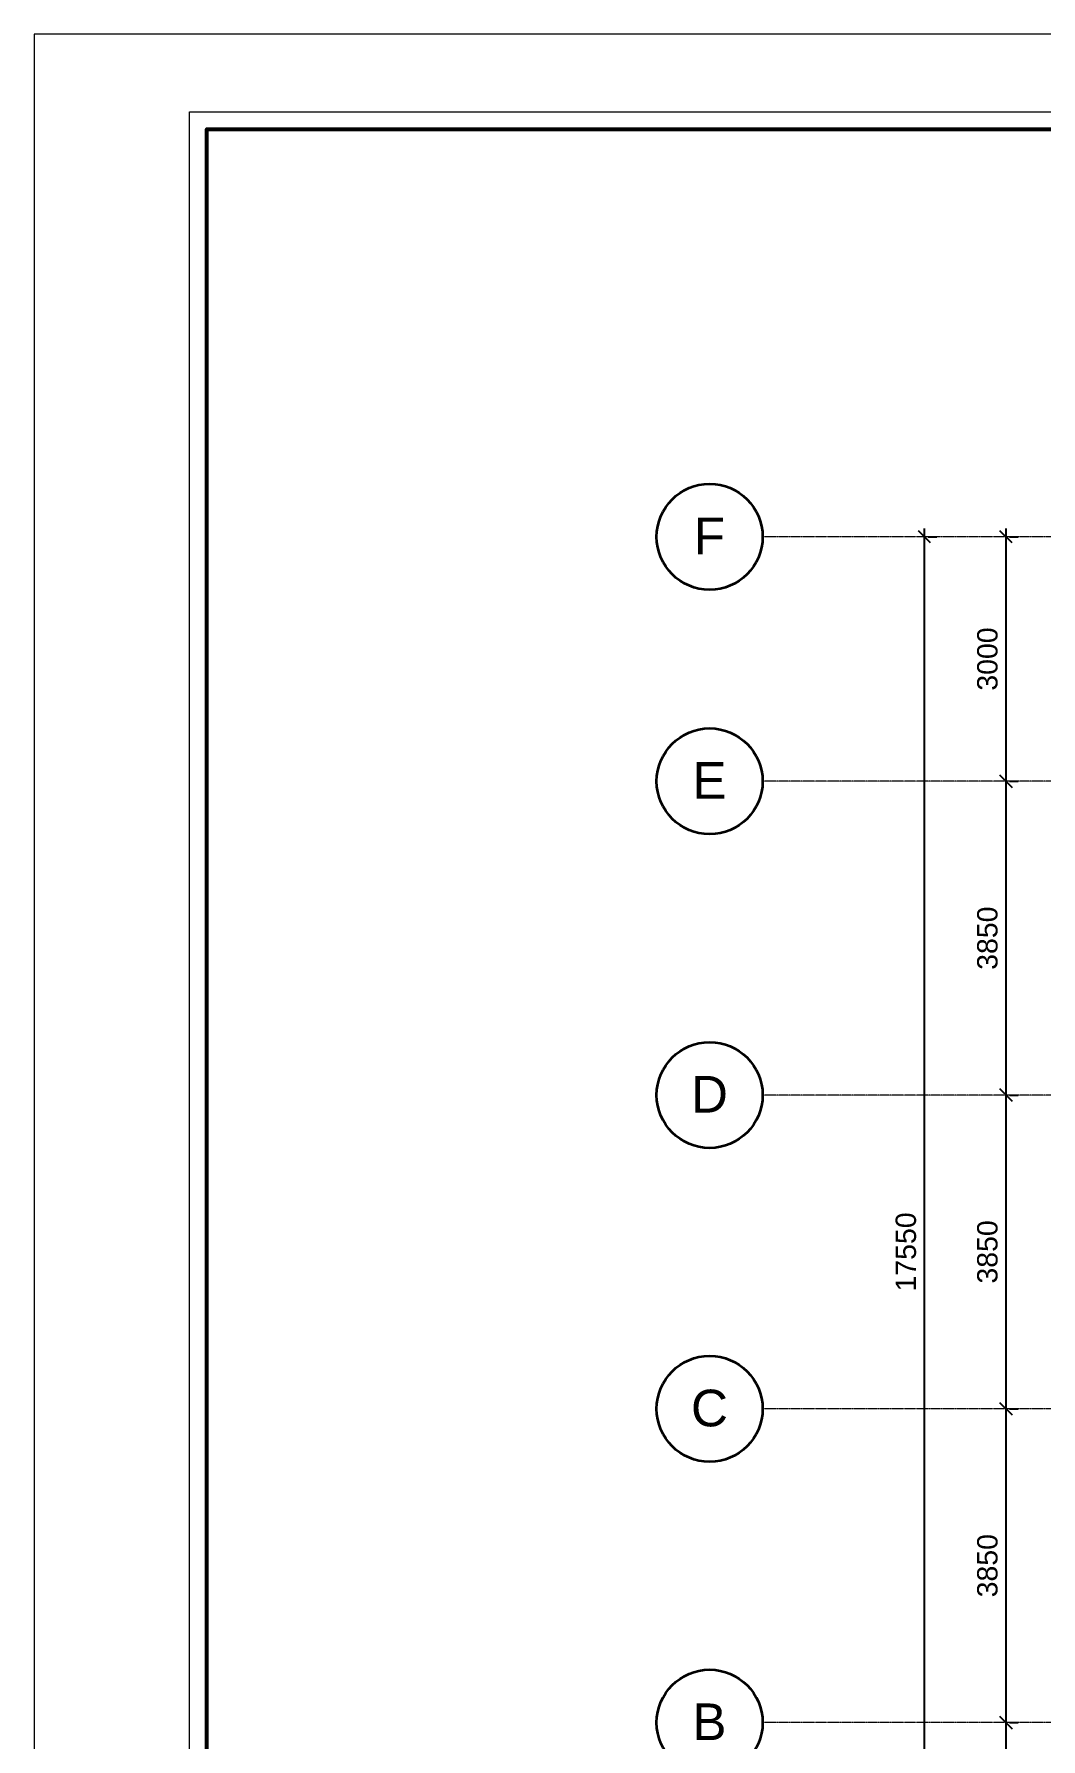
# Model space of a CAD drawing. Header units: millimetres. Extents: x 181904 to 315432, y 14752 to 46226.
# Drawn here: x 181904 to 194258, y 25308 to 46226 of the extents above; entities that cross this region are included whole.
import ezdxf

# ---------------------------------------------------------------- set-up
doc = ezdxf.new("R2010")
doc.units = ezdxf.units.MM
doc.linetypes.add('Grid Line', pattern=[21, 12, -3, 3, -3])
for name, color, linetype, lineweight in [('A-ANNO-DIMS', 211, 'Continuous', 9), ('A-STRT-Cstruktur', 4, 'Continuous', 15), ('S-GRID', 1, 'Continuous', 9), ('S-GRID-IDEN', 1, 'Continuous', 35)]:
    doc.layers.add(name, color=color, linetype=linetype, lineweight=lineweight)
doc.styles.add('Arial', font='arial.ttf', dxfattribs={"height": 450})
doc.styles.add('Arial_1', font='arial.ttf', dxfattribs={"height": 250})
doc.dimstyles.new('Diagonal_-_2_5mm_Arial', dxfattribs={"dimscale": 304.8, "dimtxt": 255.06485, "dimasz": 0.492126, "dimexe": 0.492126, "dimexo": 0.492126, "dimgap": 0.328084, "dimtad": 1, "dimdec": 0, "dimzin": 0, "dimdsep": 46, "dimtxsty": 'Arial_1', "dimblk1": 'OBLIQUE', "dimblk2": 'OBLIQUE', "dimsah": 1, "dimcen": 0.09, "dimdle": 0.328084, "dimazin": 0, "dimtfac": 1, "dimtdec": 4, "dimtix": 1, "dimtmove": 0, "dimatfit": 3, "dimfxl": 1, "dimtvp": 1, "dimtfill": 1, "dimtolj": 1, "dimtzin": 0, "dimarcsym": 2})

# ---------------------------------------------------------------- blocks, each defined once
blk = doc.blocks.new('Grid - Standard-24584-LANTAI 2')
at = {"layer": 'S-GRID-IDEN'}
blk.add_circle((0, 0), 6.5, dxfattribs=at)
blk = doc.blocks.new('_Oblique')
at = {"color": 0, "linetype": 'ByBlock', "lineweight": -2}
blk.add_line((-0.5, -0.5), (0.5, 0.5), dxfattribs=at)
blk = doc.blocks.new('DIMBLOCK5-LANTAI 2')
at = {"layer": 'A-ANNO-DIMS', "color": 0, "lineweight": -2, "transparency": 16777216}
for p, q in [((193830, 22408), (193830, 25608)), ((193874, 25508), (193980, 25508)), ((193874, 22508), (193980, 22508))]:
    blk.add_line(p, q, dxfattribs=at)
at = {"layer": 'Defpoints', "color": 0, "transparency": 16777216}
for p in [(193724, 25508), (193830, 25508), (193724, 22508)]:
    blk.add_point(p, dxfattribs=at)
at = {"layer": 'A-ANNO-DIMS', "color": 0, "lineweight": -2, "transparency": 16777216, "xscale": 150, "yscale": 150, "zscale": 150}
for p, rotation in [((193830, 25508), 90), ((193830, 22508), 270)]:
    blk.add_blockref('_Oblique', p, dxfattribs=dict(at, rotation=rotation))
at = {"layer": 'A-ANNO-DIMS', "color": 0, "transparency": 16777216, "insert": (193602, 24008), "char_height": 250, "width": 922.94, "attachment_point": 5, "rotation": 90, "style": 'Arial_1', "bg_fill": 3, "box_fill_scale": 1.1, "bg_fill_color": 256, "bg_fill_true_color": 13158600, "bg_fill_transparency": 0}
blk.add_mtext('\\A1;3000', dxfattribs=at)
blk = doc.blocks.new('DIMBLOCK6-LANTAI 2')
at = {"layer": 'A-ANNO-DIMS', "color": 0, "lineweight": -2, "transparency": 16777216}
for p, q in [((193830, 25408), (193830, 29458)), ((193874, 29358), (193980, 29358)), ((193874, 25508), (193980, 25508))]:
    blk.add_line(p, q, dxfattribs=at)
at = {"layer": 'Defpoints', "color": 0, "transparency": 16777216}
for p in [(193724, 29358), (193830, 29358), (193724, 25508)]:
    blk.add_point(p, dxfattribs=at)
at = {"layer": 'A-ANNO-DIMS', "color": 0, "lineweight": -2, "transparency": 16777216, "xscale": 150, "yscale": 150, "zscale": 150}
for p, rotation in [((193830, 29358), 90), ((193830, 25508), 270)]:
    blk.add_blockref('_Oblique', p, dxfattribs=dict(at, rotation=rotation))
at = {"layer": 'A-ANNO-DIMS', "color": 0, "transparency": 16777216, "insert": (193602, 27433), "char_height": 250, "width": 922.94, "attachment_point": 5, "rotation": 90, "style": 'Arial_1', "bg_fill": 3, "box_fill_scale": 1.1, "bg_fill_color": 256, "bg_fill_true_color": 13158600, "bg_fill_transparency": 0}
blk.add_mtext('\\A1;3850', dxfattribs=at)
blk = doc.blocks.new('DIMBLOCK7-LANTAI 2')
at = {"layer": 'A-ANNO-DIMS', "color": 0, "lineweight": -2, "transparency": 16777216}
for p, q in [((193830, 29258), (193830, 33308)), ((193874, 33208), (193980, 33208)), ((193874, 29358), (193980, 29358))]:
    blk.add_line(p, q, dxfattribs=at)
at = {"layer": 'Defpoints', "color": 0, "transparency": 16777216}
for p in [(193724, 33208), (193830, 33208), (193724, 29358)]:
    blk.add_point(p, dxfattribs=at)
at = {"layer": 'A-ANNO-DIMS', "color": 0, "lineweight": -2, "transparency": 16777216, "xscale": 150, "yscale": 150, "zscale": 150}
for p, rotation in [((193830, 33208), 90), ((193830, 29358), 270)]:
    blk.add_blockref('_Oblique', p, dxfattribs=dict(at, rotation=rotation))
at = {"layer": 'A-ANNO-DIMS', "color": 0, "transparency": 16777216, "insert": (193602, 31283), "char_height": 250, "width": 922.94, "attachment_point": 5, "rotation": 90, "style": 'Arial_1', "bg_fill": 3, "box_fill_scale": 1.1, "bg_fill_color": 256, "bg_fill_true_color": 13158600, "bg_fill_transparency": 0}
blk.add_mtext('\\A1;3850', dxfattribs=at)
blk = doc.blocks.new('DIMBLOCK8-LANTAI 2')
at = {"layer": 'A-ANNO-DIMS', "color": 0, "lineweight": -2, "transparency": 16777216}
for p, q in [((193830, 33108), (193830, 37158)), ((193874, 37058), (193980, 37058)), ((193874, 33208), (193980, 33208))]:
    blk.add_line(p, q, dxfattribs=at)
at = {"layer": 'Defpoints', "color": 0, "transparency": 16777216}
for p in [(193724, 37058), (193830, 37058), (193724, 33208)]:
    blk.add_point(p, dxfattribs=at)
at = {"layer": 'A-ANNO-DIMS', "color": 0, "lineweight": -2, "transparency": 16777216, "xscale": 150, "yscale": 150, "zscale": 150}
for p, rotation in [((193830, 37058), 90), ((193830, 33208), 270)]:
    blk.add_blockref('_Oblique', p, dxfattribs=dict(at, rotation=rotation))
at = {"layer": 'A-ANNO-DIMS', "color": 0, "transparency": 16777216, "insert": (193602, 35133), "char_height": 250, "width": 922.94, "attachment_point": 5, "rotation": 90, "style": 'Arial_1', "bg_fill": 3, "box_fill_scale": 1.1, "bg_fill_color": 256, "bg_fill_true_color": 13158600, "bg_fill_transparency": 0}
blk.add_mtext('\\A1;3850', dxfattribs=at)
blk = doc.blocks.new('DIMBLOCK9-LANTAI 2')
at = {"layer": 'A-ANNO-DIMS', "color": 0, "lineweight": -2, "transparency": 16777216}
for p, q in [((193830, 36958), (193830, 40158)), ((193874, 40058), (193980, 40058)), ((193874, 37058), (193980, 37058))]:
    blk.add_line(p, q, dxfattribs=at)
at = {"layer": 'Defpoints', "color": 0, "transparency": 16777216}
for p in [(193724, 40058), (193830, 40058), (193724, 37058)]:
    blk.add_point(p, dxfattribs=at)
at = {"layer": 'A-ANNO-DIMS', "color": 0, "lineweight": -2, "transparency": 16777216, "xscale": 150, "yscale": 150, "zscale": 150}
for p, rotation in [((193830, 40058), 90), ((193830, 37058), 270)]:
    blk.add_blockref('_Oblique', p, dxfattribs=dict(at, rotation=rotation))
at = {"layer": 'A-ANNO-DIMS', "color": 0, "transparency": 16777216, "insert": (193602, 38558), "char_height": 250, "width": 922.94, "attachment_point": 5, "rotation": 90, "style": 'Arial_1', "bg_fill": 3, "box_fill_scale": 1.1, "bg_fill_color": 256, "bg_fill_true_color": 13158600, "bg_fill_transparency": 0}
blk.add_mtext('\\A1;3000', dxfattribs=at)
blk = doc.blocks.new('DIMBLOCK10-LANTAI 2')
at = {"layer": 'A-ANNO-DIMS', "color": 0, "lineweight": -2, "transparency": 16777216}
for p, q in [((192830, 22408), (192830, 40158)), ((192874, 40058), (192980, 40058)), ((192874, 22508), (192980, 22508))]:
    blk.add_line(p, q, dxfattribs=at)
at = {"layer": 'Defpoints', "color": 0, "transparency": 16777216}
for p in [(192724, 40058), (192830, 40058), (192724, 22508)]:
    blk.add_point(p, dxfattribs=at)
at = {"layer": 'A-ANNO-DIMS', "color": 0, "lineweight": -2, "transparency": 16777216, "xscale": 150, "yscale": 150, "zscale": 150}
for p, rotation in [((192830, 40058), 90), ((192830, 22508), 270)]:
    blk.add_blockref('_Oblique', p, dxfattribs=dict(at, rotation=rotation))
at = {"layer": 'A-ANNO-DIMS', "color": 0, "transparency": 16777216, "insert": (192602, 31283), "char_height": 250, "width": 1153.68, "attachment_point": 5, "rotation": 90, "style": 'Arial_1', "bg_fill": 3, "box_fill_scale": 1.1, "bg_fill_color": 256, "bg_fill_true_color": 13158600, "bg_fill_transparency": 0}
blk.add_mtext('\\A1;17550', dxfattribs=at)
blk = doc.blocks.new('KOPSTR')
at = {"color": 8}
blk.add_lwpolyline([(997258, 628249), (997258, 586244), (1056658, 586244), (1056658, 628249)], close=True, dxfattribs=at)
at = {"lineweight": 13}
blk.add_lwpolyline([(1055385, 626976), (1055385, 587517), (999803, 587517), (999803, 626976)], close=True, dxfattribs=at)
at = {"color": 1, "lineweight": 53, "ltscale": 0.05}
blk.add_lwpolyline([(1045676, 626693), (1045676, 587800), (1000086, 587800), (1000086, 626693)], close=True, dxfattribs=at)

msp = doc.modelspace()

# ---------------------------------------------------------------- linework, layer by layer
at = {"layer": 'S-GRID', "linetype": 'Grid Line'}
for p, q in [((210349.9, 40057.8), (190843, 40057.8)), ((210349.9, 37057.8), (190843, 37057.8)), ((210349.9, 33207.8), (190843, 33207.8)), ((210349.9, 29357.8), (190843, 29357.8)), ((210349.9, 25507.8), (190843, 25507.8))]:
    msp.add_line(p, q, dxfattribs=at)

# ---------------------------------------------------------------- block references
at = {"layer": 'S-GRID-IDEN', "xscale": 99.99999999999993, "yscale": 99.99999999999993, "zscale": 99.99999999999993, "rotation": 89.99999999999982}
for p in [(190193, 40057.8), (190193, 37057.8), (190193, 33207.8), (190193, 29357.8), (190193, 25507.8)]:
    msp.add_blockref('Grid - Standard-24584-LANTAI 2', p, dxfattribs=at)

# ---------------------------------------------------------------- next in the draw order: texts
at = {"layer": 'S-GRID-IDEN', "lineweight": 9, "char_height": 450, "attachment_point": 1, "style": 'Arial', "bg_fill": 3, "box_fill_scale": 1.25, "bg_fill_color": 256, "bg_fill_true_color": 13158600, "bg_fill_transparency": 0}
for s, insert, width in [('F', (189997.1, 40292.8), 472.996), ('E', (189980.6, 37292.8), 513.08), ('D', (189964.1, 33442.8), 553.164), ('C', (189964.1, 29592.8), 553.164), ('B', (189980.6, 25742.8), 513.08)]:
    msp.add_mtext(s, dxfattribs=dict(at, insert=insert, width=width))

# ---------------------------------------------------------------- next in the draw order: dimensions: what is measured, and where the dimension line sits
at = {"layer": 'A-ANNO-DIMS'}
for base, p1, p2, override, picture, middle in [((192830.1, 40057.8), (192724, 22507.8), (192724, 40057.8), {"dimpost": '<>', "dimfxl": 17550}, 'DIMBLOCK10-LANTAI 2', (192602.4, 31282.8)), ((193830.1, 25507.8), (193724, 22507.8), (193724, 25507.8), {"dimpost": '<>', "dimfxl": 3000}, 'DIMBLOCK5-LANTAI 2', (193602.3, 24007.8))]:
    dim = msp.add_linear_dim(base=base, p1=p1, p2=p2, angle=90, dimstyle='Diagonal_-_2_5mm_Arial', override=override, dxfattribs=at)
    dim.commit()
    dim.dimension.update_dxf_attribs({"geometry": picture, "text_midpoint": middle})

# ---------------------------------------------------------------- next in the draw order: dimensions: what is measured, and where the dimension line sits
dim = msp.add_linear_dim(base=(193830.1, 29357.8), p1=(193724, 25507.8), p2=(193724, 29357.8), angle=90, dimstyle='Diagonal_-_2_5mm_Arial', override={"dimpost": '<>', "dimfxl": 3850}, dxfattribs=at)
dim.commit()
dim.dimension.update_dxf_attribs({"geometry": 'DIMBLOCK6-LANTAI 2', "text_midpoint": (193602.3, 27432.8)})

# ---------------------------------------------------------------- next in the draw order: dimensions: what is measured, and where the dimension line sits
dim = msp.add_linear_dim(base=(193830.1, 33207.8), p1=(193724, 29357.8), p2=(193724, 33207.8), angle=90, dimstyle='Diagonal_-_2_5mm_Arial', override={"dimpost": '<>', "dimfxl": 3850}, dxfattribs=at)
dim.commit()
dim.dimension.update_dxf_attribs({"geometry": 'DIMBLOCK7-LANTAI 2', "text_midpoint": (193602.3, 31282.8)})

# ---------------------------------------------------------------- next in the draw order: dimensions: what is measured, and where the dimension line sits
dim = msp.add_linear_dim(base=(193830.1, 37057.8), p1=(193724, 33207.8), p2=(193724, 37057.8), angle=90, dimstyle='Diagonal_-_2_5mm_Arial', override={"dimpost": '<>', "dimfxl": 3850}, dxfattribs=at)
dim.commit()
dim.dimension.update_dxf_attribs({"geometry": 'DIMBLOCK8-LANTAI 2', "text_midpoint": (193602.3, 35132.8)})

# ---------------------------------------------------------------- next in the draw order: dimensions: what is measured, and where the dimension line sits
dim = msp.add_linear_dim(base=(193830.1, 40057.8), p1=(193724, 37057.8), p2=(193724, 40057.8), angle=90, dimstyle='Diagonal_-_2_5mm_Arial', override={"dimpost": '<>', "dimfxl": 3000}, dxfattribs=at)
dim.commit()
dim.dimension.update_dxf_attribs({"geometry": 'DIMBLOCK9-LANTAI 2', "text_midpoint": (193602.3, 38557.8)})

# ---------------------------------------------------------------- next in the draw order: block references
at = {"layer": 'A-STRT-Cstruktur', "xscale": 0.749313087254457, "yscale": 0.749313087254457, "zscale": 0.749313087254457}
msp.add_blockref('KOPSTR', (-565353.8, -424528.8, -87794.3), dxfattribs=at)

doc.saveas('drawing.dxf')
